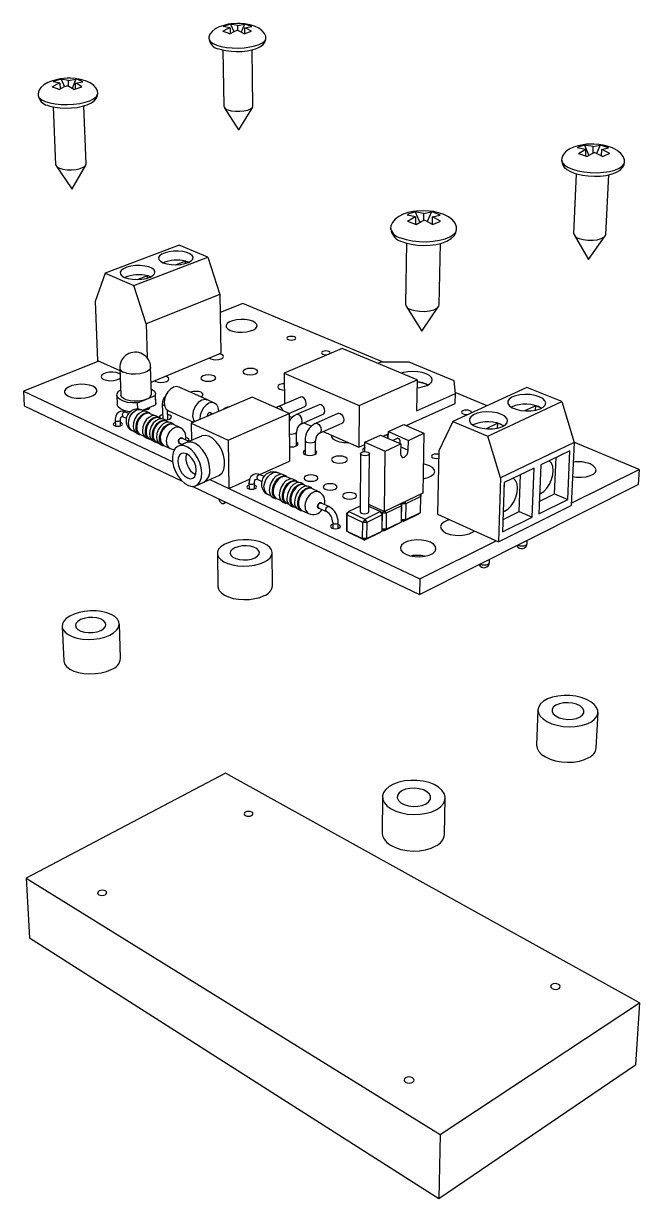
# Model space of a CAD drawing. Extents: x 0 to 129, y 0 to 197.
# Drawn here: x 80.1 to 128.9, y 104 to 196.8 of the extents above; entities that cross this region are included whole.
import ezdxf

# ---------------------------------------------------------------- set-up
doc = ezdxf.new("R2010")
doc.units = 0
doc.layers.get('0').update_dxf_attribs({"linetype": 'CONTINUOUS'})

msp = doc.modelspace()

# ---------------------------------------------------------------- linework, layer by layer
at = {"color": 7, "linetype": 'CONTINUOUS'}
for p, q in [((96.475, 196.503), (95.935, 196.595)), ((96.475, 196.503), (96.482, 196.044)), ((97.059, 196.693), (96.518, 196.784)), ((96.518, 196.784), (96.768, 196.195)), ((97.059, 196.693), (97.628, 196.784)), ((97.059, 196.693), (97.064, 196.299)), ((97.628, 196.784), (97.363, 196.151)), ((97.615, 196.503), (98.184, 196.595)), ((97.615, 196.503), (97.621, 196.047)), ((95.905, 194.745), (95.979, 190.297)), ((98.288, 190.321), (98.235, 194.763)), ((83.017, 192.132), (82.483, 192.238)), ((83.656, 192.339), (83.121, 192.445)), ((83.121, 192.445), (83.378, 191.845)), ((83.656, 192.339), (84.281, 192.445)), ((83.656, 192.339), (83.675, 191.876)), ((84.281, 192.445), (83.975, 191.707)), ((84.21, 192.132), (84.835, 192.238)), ((83.017, 192.132), (83.038, 191.668)), ((84.21, 192.132), (84.229, 191.66)), ((82.471, 190.254), (82.679, 185.678)), ((85.097, 185.755), (84.913, 190.327)), ((96.008, 190.209), (97.153, 188.428)), ((97.169, 188.428), (98.262, 190.232)), ((124.599, 186.882), (123.938, 187.006)), ((125.18, 187.112), (124.519, 187.235)), ((124.519, 187.235), (124.858, 186.42)), ((124.599, 186.882), (124.576, 186.371)), ((125.18, 187.112), (125.156, 186.595)), ((125.18, 187.112), (125.74, 187.235)), ((125.74, 187.235), (125.457, 186.575)), ((125.854, 186.882), (125.83, 186.377)), ((125.854, 186.882), (126.414, 187.006)), ((82.715, 185.578), (83.964, 183.77)), ((83.98, 183.771), (85.07, 185.653)), ((123.853, 184.964), (123.65, 180.253)), ((126.194, 180.163), (126.423, 184.882)), ((111.14, 181.559), (110.48, 181.702)), ((111.782, 181.813), (111.121, 181.955)), ((111.121, 181.955), (111.472, 181.12)), ((111.14, 181.559), (111.131, 180.973)), ((111.782, 181.813), (111.773, 181.283)), ((111.782, 181.813), (112.403, 181.955)), ((112.403, 181.955), (112.074, 181.182)), ((112.459, 181.559), (112.448, 180.968)), ((112.459, 181.559), (113.081, 181.702)), ((92.449, 179.313), (86.589, 177.096)), ((94.724, 178.381), (92.449, 179.313)), ((110.418, 179.495), (110.349, 174.65)), ((113.014, 174.613), (113.111, 179.46)), ((123.683, 180.133), (124.821, 178.186)), ((124.838, 178.186), (126.151, 180.046)), ((88.859, 176.127), (94.724, 178.381)), ((94.724, 178.381), (95.669, 175.424)), ((92.941, 178.052), (92.214, 177.774)), ((92.956, 177.88), (92.952, 178.049)), ((93.183, 177.961), (92.995, 178.038)), ((86.589, 177.096), (85.816, 174.872)), ((86.589, 177.096), (88.859, 176.127)), ((89.938, 176.902), (89.172, 176.608)), ((89.955, 176.726), (89.95, 176.899)), ((90.178, 176.809), (89.992, 176.888)), ((89.837, 173.117), (88.859, 176.127)), ((85.816, 174.872), (86.001, 170.212)), ((95.669, 175.424), (89.837, 173.117)), ((95.669, 175.424), (95.753, 170.779)), ((97.48, 174.723), (95.694, 174.008)), ((108.578, 170.076), (97.48, 174.723)), ((110.392, 174.51), (111.637, 172.535)), ((111.654, 172.535), (112.966, 174.473)), ((89.837, 173.117), (89.921, 170.408)), ((105.351, 171.157), (100.751, 169.207)), ((111.273, 168.672), (105.351, 171.157)), ((86.1, 170.166), (80.134, 167.778)), ((86.001, 170.212), (87.762, 169.413)), ((90.228, 168.506), (95.753, 170.779)), ((95.796, 170.688), (95.644, 170.735)), ((108.406, 170.076), (108.171, 169.974)), ((110.645, 170.076), (108.406, 170.076)), ((114.211, 168.593), (110.645, 170.076)), ((87.755, 169.607), (87.831, 167.48)), ((90.257, 167.55), (90.192, 169.676)), ((100.751, 169.207), (106.675, 166.64)), ((100.751, 169.207), (100.768, 166.766)), ((91.474, 168.908), (91.322, 168.956)), ((94.682, 167.096), (92.441, 168.105)), ((106.675, 166.64), (111.273, 168.672)), ((111.273, 168.672), (111.233, 166.231)), ((119.959, 168.084), (114.098, 165.398)), ((114.293, 167.609), (114.211, 168.593)), ((122.713, 166.956), (119.959, 168.084)), ((80.134, 167.778), (91.936, 162.197)), ((80.134, 167.778), (80.195, 166.623)), ((87.508, 167.469), (87.534, 166.74)), ((89.157, 166.853), (89.859, 167.144)), ((89.859, 167.144), (90.558, 167.435)), ((90.558, 167.435), (90.58, 166.706)), ((90.602, 166.829), (90.58, 167.557)), ((98.225, 167.304), (93.396, 165.242)), ((101.145, 166.007), (98.225, 167.304)), ((102.052, 167.321), (100.264, 166.548)), ((111.233, 166.231), (114.293, 167.609)), ((114.274, 166.808), (114.293, 167.609)), ((116.797, 166.634), (114.287, 167.685)), ((80.195, 166.623), (92.692, 160.66)), ((89.172, 166.374), (89.157, 166.853)), ((89.726, 166.199), (89.481, 166.312)), ((89.555, 166.278), (89.823, 166.39)), ((89.823, 166.39), (89.94, 166.439)), ((89.94, 166.439), (90.58, 166.706)), ((89.963, 166.345), (89.96, 166.447)), ((90.602, 166.829), (90.58, 166.706)), ((91.116, 166.758), (91.15, 165.582)), ((91.558, 165.545), (91.538, 166.272)), ((91.6, 166.238), (93.59, 165.325)), ((95.248, 166.841), (94.682, 167.095)), ((100.264, 166.548), (100.112, 166.466)), ((101.117, 166.019), (102.377, 166.568)), ((103.519, 166.714), (101.731, 165.933)), ((106.675, 166.64), (106.654, 163.352)), ((110.416, 165.058), (114.274, 166.808)), ((116.858, 164.22), (122.713, 166.956)), ((120.647, 166.636), (119.768, 166.228)), ((120.634, 166.277), (120.647, 166.636)), ((121.12, 166.441), (120.647, 166.636)), ((122.713, 166.956), (123.679, 163.732)), ((87.389, 165.461), (87.405, 165.032)), ((87.814, 165.045), (87.798, 165.474)), ((87.798, 165.474), (87.798, 165.472)), ((87.878, 165.289), (87.804, 165.315)), ((88.028, 165.763), (88.295, 165.638)), ((88.459, 166.015), (88.2, 166.135)), ((90.135, 166.055), (89.913, 166.158)), ((90.462, 165.859), (90.146, 166.005)), ((90.872, 165.715), (90.649, 165.818)), ((91.021, 165.601), (90.883, 165.664)), ((91.432, 165.456), (91.208, 165.56)), ((91.582, 165.341), (91.443, 165.406)), ((91.994, 165.197), (91.769, 165.301)), ((95.087, 166.005), (94.911, 166.085)), ((96.314, 163.902), (101.145, 166.007)), ((101.145, 166.007), (101.168, 162.244)), ((101.146, 165.802), (101.389, 165.694)), ((102.063, 165.173), (103.849, 165.958)), ((102.313, 165.283), (102.909, 165.018)), ((105.007, 166.024), (103.219, 165.235)), ((114.098, 165.398), (112.977, 163.064)), ((114.098, 165.398), (116.858, 164.22)), ((88.721, 164.667), (88.965, 164.552)), ((89.117, 164.435), (89.339, 164.331)), ((89.384, 164.356), (89.699, 164.208)), ((92.499, 164.917), (92.005, 165.146)), ((93.396, 165.242), (96.314, 163.902)), ((93.396, 165.242), (93.428, 163.895)), ((101.729, 163.469), (101.724, 164.551)), ((102.063, 165.173), (102.068, 165.175)), ((103.555, 164.472), (105.341, 165.266)), ((103.846, 164.601), (106.654, 163.352)), ((108.584, 164.227), (108.992, 164.412)), ((108.988, 164.05), (108.994, 164.59)), ((108.994, 164.59), (110.218, 165.144)), ((108.994, 164.59), (110.581, 163.896)), ((110.218, 165.144), (111.805, 164.457)), ((110.581, 163.896), (111.805, 164.457)), ((111.805, 164.457), (111.72, 159.717)), ((117.648, 165.242), (116.724, 164.813)), ((117.637, 164.871), (117.648, 165.242)), ((118.12, 165.043), (117.648, 165.242)), ((89.851, 164.091), (90.073, 163.987)), ((90.118, 164.011), (90.256, 163.946)), ((90.407, 163.83), (90.631, 163.725)), ((90.676, 163.749), (90.815, 163.684)), ((90.967, 163.567), (91.191, 163.462)), ((91.237, 163.486), (91.73, 163.255)), ((93.021, 163.719), (92.394, 163.449)), ((92.482, 163.685), (92.702, 163.582)), ((93.216, 163.804), (92.657, 164.063)), ((94.211, 164.233), (93.027, 163.722)), ((96.314, 163.902), (96.379, 160.095)), ((102.411, 163.893), (102.415, 162.778)), ((103.245, 162.819), (103.243, 163.895)), ((106.654, 163.352), (107.144, 163.574)), ((107.14, 163.003), (107.146, 163.753)), ((107.146, 163.753), (108.386, 164.315)), ((107.146, 163.753), (108.733, 163.05)), ((108.386, 164.315), (109.973, 163.618)), ((108.733, 163.05), (109.973, 163.618)), ((109.69, 164.051), (109.345, 163.894)), ((109.973, 163.618), (109.962, 162.83)), ((110.569, 163.11), (110.581, 163.896)), ((117.86, 160.933), (116.858, 164.22)), ((123.679, 163.732), (117.86, 160.933)), ((123.679, 163.732), (123.457, 158.757)), ((128.822, 161.599), (123.672, 163.755)), ((106.79, 162.846), (106.76, 158.267)), ((107.46, 158.263), (107.497, 162.841)), ((108.681, 158.274), (108.733, 163.05)), ((112.977, 163.064), (112.875, 158.071)), ((123.35, 163.064), (121.043, 161.95)), ((122.146, 159.665), (122.265, 162.54)), ((123.181, 159.216), (123.35, 163.064)), ((98.825, 161.193), (101.168, 162.244)), ((120.518, 161.696), (118.162, 160.559)), ((120.373, 157.82), (120.518, 161.696)), ((121.043, 161.95), (120.893, 158.078)), ((123.465, 158.927), (128.822, 161.599)), ((128.822, 161.599), (128.754, 160.404)), ((94.399, 160.595), (95.577, 161.118)), ((94.875, 160.806), (96.379, 160.095)), ((96.379, 160.095), (98.019, 160.831)), ((98.674, 160.796), (98.996, 160.646)), ((98.676, 160.795), (98.674, 160.796)), ((99.179, 161.031), (98.853, 161.183)), ((100.509, 161.217), (100.227, 161.347)), ((100.934, 161.068), (100.694, 161.179)), ((101.304, 160.849), (100.946, 161.015)), ((101.73, 160.7), (101.489, 160.812)), ((101.908, 160.57), (101.742, 160.647)), ((117.86, 160.933), (117.701, 155.883)), ((119.336, 158.279), (119.438, 161.175)), ((93.527, 160.262), (111.462, 151.704)), ((93.77, 160.316), (94.393, 160.592)), ((96.379, 160.095), (111.484, 152.953)), ((97.97, 160.505), (97.976, 160.057)), ((98.401, 160.062), (98.395, 160.51)), ((98.395, 160.51), (98.395, 160.508)), ((98.461, 160.33), (98.397, 160.354)), ((102.335, 160.421), (102.093, 160.533)), ((102.515, 160.29), (102.347, 160.367)), ((102.943, 160.14), (102.699, 160.252)), ((103.49, 159.839), (102.955, 160.087)), ((111.72, 159.717), (108.681, 158.274)), ((111.462, 151.704), (128.754, 160.404)), ((118.162, 160.559), (118.036, 156.658)), ((95.975, 158.907), (96.097, 158.962)), ((99.434, 159.639), (99.715, 159.507)), ((99.863, 159.39), (100.102, 159.277)), ((100.15, 159.302), (100.508, 159.134)), ((100.656, 159.018), (100.896, 158.905)), ((100.945, 158.929), (101.11, 158.852)), ((104.286, 158.658), (103.672, 158.943)), ((107.465, 158.833), (108.681, 158.274)), ((109.959, 158.881), (110.047, 158.731)), ((110.04, 158.874), (110.005, 158.903)), ((110.058, 158.882), (110.009, 158.905)), ((110.04, 157.614), (110.058, 158.882)), ((110.04, 158.874), (110.047, 158.731)), ((110.095, 158.945), (110.058, 158.882)), ((110.366, 158.882), (110.058, 158.882)), ((110.278, 159.032), (110.366, 158.882)), ((110.366, 158.882), (110.347, 157.614)), ((111.568, 159.454), (110.366, 158.882)), ((111.481, 159.603), (111.568, 159.454)), ((111.56, 159.596), (111.525, 159.624)), ((111.546, 158.19), (111.568, 159.454)), ((111.56, 159.596), (111.568, 159.454)), ((120.893, 158.078), (123.181, 159.216)), ((120.931, 159.066), (122.146, 159.665)), ((122.146, 159.665), (123.181, 159.216)), ((101.258, 158.735), (101.499, 158.622)), ((101.548, 158.646), (101.715, 158.568)), ((101.862, 158.451), (102.105, 158.337)), ((102.154, 158.362), (102.687, 158.112)), ((103.489, 158.55), (104.102, 158.264)), ((105.704, 156.871), (105.71, 158.144)), ((105.712, 157.999), (105.706, 156.726)), ((105.71, 158.144), (105.866, 158.265)), ((105.712, 157.999), (105.71, 158.144)), ((105.712, 157.999), (105.866, 158.265)), ((106.969, 157.415), (105.712, 157.999)), ((106.763, 158.687), (105.866, 158.265)), ((105.866, 158.265), (107.124, 157.682)), ((107.124, 157.682), (108.354, 158.265)), ((108.509, 157.999), (107.28, 157.415)), ((108.354, 158.265), (107.463, 158.675)), ((108.354, 158.265), (108.509, 157.999)), ((108.504, 158.144), (108.354, 158.265)), ((108.522, 158.153), (108.455, 158.184)), ((108.495, 156.726), (108.509, 157.999)), ((108.504, 158.144), (108.509, 157.999)), ((108.509, 156.88), (108.522, 158.153)), ((108.611, 158.306), (108.522, 158.153)), ((108.831, 158.153), (108.522, 158.153)), ((108.743, 158.303), (108.831, 158.153)), ((108.831, 158.153), (108.817, 156.88)), ((110.047, 158.731), (108.831, 158.153)), ((110.029, 157.462), (110.047, 158.731)), ((111.386, 158.07), (110.188, 157.495)), ((110.347, 157.614), (111.546, 158.19)), ((111.546, 158.19), (111.386, 158.07)), ((112.875, 158.071), (117.701, 155.883)), ((117.701, 155.883), (123.457, 158.757)), ((118.068, 157.653), (119.336, 158.279)), ((119.336, 158.279), (120.373, 157.82)), ((104.592, 157.405), (104.591, 156.944)), ((105.025, 156.944), (105.026, 157.404)), ((105.084, 157.227), (105.026, 157.25)), ((106.96, 156.137), (106.969, 157.415)), ((107.124, 157.682), (106.969, 157.415)), ((107.28, 157.415), (106.969, 157.415)), ((107.124, 157.682), (107.28, 157.415)), ((107.28, 157.415), (107.27, 156.137)), ((109.87, 157.342), (108.658, 156.76)), ((108.817, 156.88), (110.029, 157.462)), ((110.029, 157.462), (109.87, 157.342)), ((110.031, 157.619), (110.04, 157.614)), ((110.188, 157.495), (110.031, 157.567)), ((110.347, 157.614), (110.04, 157.614)), ((110.04, 157.614), (110.188, 157.495)), ((110.347, 157.614), (110.188, 157.495)), ((118.036, 156.658), (120.373, 157.82)), ((105.706, 156.726), (105.704, 156.871)), ((105.706, 156.726), (106.96, 156.137)), ((105.859, 156.606), (105.706, 156.726)), ((107.112, 156.018), (105.859, 156.606)), ((107.27, 156.137), (106.96, 156.137)), ((106.96, 156.137), (107.112, 156.018)), ((108.337, 156.606), (107.112, 156.018)), ((107.27, 156.137), (107.112, 156.018)), ((107.27, 156.137), (108.495, 156.726)), ((108.495, 156.726), (108.337, 156.606)), ((108.497, 156.885), (108.509, 156.88)), ((108.658, 156.76), (108.497, 156.835)), ((108.817, 156.88), (108.509, 156.88)), ((108.509, 156.88), (108.658, 156.76)), ((108.817, 156.88), (108.658, 156.76)), ((119.977, 155.746), (119.986, 155.992)), ((111.484, 152.953), (117.522, 155.964)), ((95.468, 154.969), (95.519, 152.333)), ((99.837, 152.393), (99.812, 155.029)), ((116.999, 154.247), (117.006, 154.493)), ((111.484, 152.953), (111.462, 151.704)), ((83.183, 149.196), (83.314, 146.486)), ((87.818, 146.681), (87.716, 149.389)), ((120.827, 142.611), (120.715, 139.82)), ((125.433, 139.592), (125.577, 142.386)), ((96.115, 137.591), (80.342, 129.312)), ((128.861, 119.443), (96.115, 137.591)), ((108.536, 135.722), (108.504, 132.85)), ((113.428, 132.757), (113.494, 135.629)), ((80.342, 129.312), (80.614, 124.58)), ((80.342, 129.312), (113.097, 109.038)), ((80.614, 124.58), (112.978, 103.986)), ((113.097, 109.038), (128.861, 119.443)), ((128.861, 119.443), (128.555, 114.548)), ((112.978, 103.986), (128.555, 114.548)), ((113.097, 109.038), (112.978, 103.986))]:
    msp.add_line(p, q, dxfattribs=at)
at = {"color": 8, "linetype": 'CONTINUOUS'}
msp.add_line((109.97, 163.374), (110.569, 163.11), dxfattribs=at)
at = {"color": 7, "linetype": 'CONTINUOUS'}
for points in [[(97.04, 196.838), (96.534, 196.804), (96.329, 196.773), (95.97, 196.691), (95.605, 196.564), (95.297, 196.404), (95.051, 196.209), (94.885, 195.986), (94.808, 195.745), (94.802, 195.632)], [(95.904, 196.224), (96.305, 196.435), (96.475, 196.503)], [(95.904, 196.224), (96.299, 196.095), (96.46, 196.033)], [(96.518, 196.784), (96.093, 196.661), (95.935, 196.595)], [(96.46, 196.033), (96.861, 196.244), (97.031, 196.313)], [(97.578, 196.033), (97.194, 196.244), (97.031, 196.313)], [(99.311, 195.676), (99.293, 195.833), (99.2, 196.058), (99.023, 196.268), (98.76, 196.458), (98.416, 196.618), (98.054, 196.727), (97.61, 196.807), (97.267, 196.835), (97.04, 196.838)], [(97.578, 196.033), (98.004, 196.179), (98.162, 196.224)], [(98.162, 196.224), (97.778, 196.435), (97.615, 196.503)], [(98.184, 196.595), (97.788, 196.744), (97.628, 196.784)], [(94.803, 195.652), (94.82, 195.544), (94.928, 195.39), (95.129, 195.248), (95.416, 195.124)], [(95.416, 195.124), (95.776, 195.023), (96.193, 194.95), (96.648, 194.908), (97.122, 194.9), (97.592, 194.925), (98.039, 194.983), (98.442, 195.07), (98.783, 195.183), (99.048, 195.317), (99.224, 195.466), (99.306, 195.623), (99.311, 195.678)], [(95.581, 194.832), (95.759, 194.776), (96.145, 194.692), (96.558, 194.642), (96.986, 194.624), (97.416, 194.638), (97.831, 194.683), (98.219, 194.758), (98.568, 194.865), (98.873, 195.01), (99.094, 195.18), (99.23, 195.36), (99.302, 195.567), (99.301, 195.678)], [(83.597, 192.506), (83.038, 192.455), (82.82, 192.415), (82.418, 192.308), (82.066, 192.169), (81.756, 191.99), (81.514, 191.778), (81.355, 191.538), (81.288, 191.282), (81.287, 191.18)], [(83.121, 192.445), (82.656, 192.309), (82.483, 192.238)], [(86.012, 191.322), (85.988, 191.491), (85.882, 191.728), (85.688, 191.947), (85.402, 192.144), (85.03, 192.306), (84.643, 192.414), (84.214, 192.482), (83.856, 192.506), (83.597, 192.506)], [(84.835, 192.238), (84.441, 192.4), (84.281, 192.445)], [(81.856, 190.671), (82.218, 190.561), (82.643, 190.481), (83.113, 190.435), (83.607, 190.426), (84.103, 190.454), (84.579, 190.517), (85.013, 190.612), (85.386, 190.736), (85.683, 190.883), (85.889, 191.046), (85.997, 191.217), (86.011, 191.339)], [(82.032, 190.376), (82.215, 190.314), (82.614, 190.221), (83.044, 190.165), (83.493, 190.146), (83.945, 190.161), (84.386, 190.21), (84.8, 190.293), (85.175, 190.408), (85.504, 190.561), (85.755, 190.746), (85.911, 190.939), (85.997, 191.155), (86.004, 191.32)], [(82.395, 191.831), (82.831, 192.058), (83.017, 192.132)], [(82.395, 191.831), (82.788, 191.69), (82.949, 191.622)], [(82.949, 191.622), (83.385, 191.849), (83.571, 191.924)], [(84.119, 191.622), (83.733, 191.849), (83.571, 191.924)], [(84.119, 191.622), (84.584, 191.782), (84.757, 191.831)], [(84.757, 191.831), (84.372, 192.058), (84.21, 192.132)], [(81.288, 191.168), (81.294, 191.131), (81.384, 190.963), (81.574, 190.807), (81.856, 190.671)], [(96.296, 190.021), (96.569, 189.948), (96.892, 189.907), (97.236, 189.903), (97.572, 189.934), (97.868, 190), (98.099, 190.093), (98.243, 190.205), (98.288, 190.321)], [(97.155, 188.427), (97.153, 188.428), (97.153, 188.428)], [(125.246, 187.308), (124.655, 187.291), (124.415, 187.262), (124.009, 187.181), (123.633, 187.061), (123.294, 186.896), (123.016, 186.691), (122.82, 186.451), (122.716, 186.187), (122.699, 186.047)], [(124.519, 187.235), (124.096, 187.083), (123.938, 187.006)], [(124.025, 186.555), (124.429, 186.801), (124.599, 186.882)], [(124.699, 186.324), (125.103, 186.569), (125.273, 186.651)], [(127.674, 185.88), (127.663, 186.066), (127.572, 186.328), (127.384, 186.577), (127.097, 186.808), (126.712, 187.008), (126.311, 187.147), (125.984, 187.225), (125.632, 187.28), (125.246, 187.308)], [(125.931, 186.324), (125.47, 186.569), (125.273, 186.651)], [(126.414, 187.006), (125.934, 187.184), (125.74, 187.235)], [(126.511, 186.555), (126.051, 186.801), (125.854, 186.882)], [(82.973, 185.402), (83.248, 185.322), (83.58, 185.278), (83.94, 185.272), (84.295, 185.307), (84.614, 185.379), (84.867, 185.48), (85.033, 185.603), (85.097, 185.736), (85.097, 185.755)], [(122.7, 186.05), (122.699, 186.023), (122.761, 185.831), (122.929, 185.645), (123.196, 185.473), (123.552, 185.322)], [(122.71, 186.051), (122.703, 185.946), (122.771, 185.701), (122.904, 185.495), (123.106, 185.31), (123.398, 185.136), (123.694, 185.014)], [(123.552, 185.322), (123.98, 185.199), (124.463, 185.111), (124.978, 185.06), (125.502, 185.05), (126.012, 185.081), (126.486, 185.151), (126.901, 185.257), (127.24, 185.394), (127.488, 185.557), (127.634, 185.737), (127.674, 185.888)], [(123.694, 185.014), (123.903, 184.948), (124.343, 184.849), (124.809, 184.788), (125.287, 184.765), (125.759, 184.78), (126.211, 184.834), (126.627, 184.927), (127, 185.064), (127.323, 185.259), (127.517, 185.457), (127.635, 185.682), (127.666, 185.876)], [(124.025, 186.555), (124.505, 186.398), (124.699, 186.324)], [(125.931, 186.324), (126.356, 186.5), (126.511, 186.555)], [(82.679, 185.678), (82.687, 185.636), (82.781, 185.509), (82.973, 185.402)], [(83.966, 183.769), (83.964, 183.77), (83.964, 183.77)], [(111.808, 182.046), (111.215, 182.018), (110.955, 181.982), (110.554, 181.894), (110.169, 181.764), (109.817, 181.588), (109.526, 181.37), (109.316, 181.116), (109.2, 180.836), (109.177, 180.638)], [(114.391, 180.569), (114.374, 180.773), (114.268, 181.052), (114.06, 181.317), (113.747, 181.559), (113.382, 181.744), (112.962, 181.888), (112.6, 181.971), (112.249, 182.021), (111.808, 182.046)], [(111.121, 181.955), (110.653, 181.787), (110.48, 181.702)], [(110.51, 181.205), (110.953, 181.47), (111.14, 181.559)], [(110.51, 181.205), (110.992, 181.031), (111.187, 180.949)], [(111.187, 180.949), (111.631, 181.215), (111.818, 181.304)], [(112.481, 180.949), (112.016, 181.215), (111.818, 181.304)], [(113.081, 181.702), (112.599, 181.899), (112.403, 181.955)], [(113.122, 181.205), (112.657, 181.47), (112.459, 181.559)], [(112.481, 180.949), (112.95, 181.143), (113.122, 181.205)], [(109.98, 179.896), (110.414, 179.761), (110.91, 179.663), (111.444, 179.607), (111.994, 179.596), (112.534, 179.63), (113.041, 179.707), (113.492, 179.824), (113.866, 179.976), (114.148, 180.155), (114.326, 180.354), (114.391, 180.564), (114.392, 180.579)], [(110.136, 179.585), (110.351, 179.511), (110.806, 179.4), (111.293, 179.332), (111.794, 179.306), (112.294, 179.324), (112.775, 179.383), (113.221, 179.485), (113.622, 179.632), (113.969, 179.835), (114.195, 180.051), (114.334, 180.29), (114.391, 180.551), (114.385, 180.598)], [(124.088, 179.86), (124.41, 179.772), (124.777, 179.723), (125.158, 179.717), (125.517, 179.755), (125.823, 179.835), (126.049, 179.947), (126.173, 180.083), (126.194, 180.163)], [(91.178, 177.932), (91.465, 177.843), (91.806, 177.788), (92.176, 177.773), (92.547, 177.798), (92.89, 177.862), (93.18, 177.96), (93.396, 178.084), (93.521, 178.224), (93.548, 178.372), (93.473, 178.515), (93.303, 178.643), (93.051, 178.746), (92.735, 178.818), (92.38, 178.852), (92.009, 178.847), (91.652, 178.803), (91.334, 178.723), (91.078, 178.613), (90.904, 178.48), (90.824, 178.335), (90.845, 178.188), (90.966, 178.051), (91.178, 177.932)], [(88.129, 176.77), (88.417, 176.679), (88.76, 176.623), (89.133, 176.607), (89.508, 176.633), (89.857, 176.698), (90.153, 176.798), (90.374, 176.924), (90.504, 177.068), (90.535, 177.219), (90.463, 177.364), (90.295, 177.495), (90.043, 177.601), (89.726, 177.674), (89.368, 177.709), (88.994, 177.704), (88.632, 177.659), (88.308, 177.577), (88.047, 177.464), (87.867, 177.329), (87.783, 177.181), (87.8, 177.031), (87.919, 176.891), (88.129, 176.77)], [(124.824, 178.184), (124.822, 178.186), (124.821, 178.186)], [(110.762, 174.248), (111.089, 174.151), (111.468, 174.096), (111.867, 174.09), (112.25, 174.133), (112.581, 174.22), (112.831, 174.344), (112.979, 174.494), (113.014, 174.613)], [(96.493, 172.586), (96.768, 172.499), (97.094, 172.448), (97.443, 172.437), (97.787, 172.469), (98.098, 172.539), (98.351, 172.642), (98.524, 172.77), (98.605, 172.912), (98.586, 173.056), (98.47, 173.192), (98.267, 173.307), (97.993, 173.394), (97.67, 173.444), (97.324, 173.454), (96.982, 173.424), (96.673, 173.355), (96.42, 173.253), (96.245, 173.126), (96.162, 172.984), (96.178, 172.84), (96.291, 172.703), (96.493, 172.586)], [(101.565, 172.075), (101.453, 172.106), (101.321, 172.117), (101.187, 172.106), (101.074, 172.075), (100.998, 172.027), (100.97, 171.972), (100.995, 171.916), (101.069, 171.868), (101.181, 171.837), (101.314, 171.826), (101.448, 171.837), (101.561, 171.868), (101.638, 171.916), (101.665, 171.972), (101.64, 172.027), (101.565, 172.075)], [(111.639, 172.533), (111.637, 172.534), (111.637, 172.535)], [(104.299, 170.921), (104.185, 170.953), (104.051, 170.964), (103.917, 170.953), (103.803, 170.921), (103.727, 170.873), (103.7, 170.816), (103.727, 170.759), (103.803, 170.711), (103.917, 170.679), (104.051, 170.667), (104.186, 170.679), (104.281, 170.703)], [(104.317, 170.719), (104.376, 170.759), (104.402, 170.816), (104.375, 170.873), (104.299, 170.921)], [(94.835, 170.402), (94.941, 170.336), (95.128, 170.282), (95.352, 170.263), (95.578, 170.282), (95.772, 170.336), (95.905, 170.417), (95.956, 170.512), (95.917, 170.607), (95.796, 170.688), (95.796, 170.688)], [(87.772, 169.135), (87.673, 169.192), (87.457, 169.259), (87.196, 169.29), (86.922, 169.28), (86.666, 169.23), (86.46, 169.147), (86.329, 169.04), (86.288, 168.922), (86.343, 168.808), (86.487, 168.711), (86.703, 168.643), (86.966, 168.612), (87.242, 168.622), (87.499, 168.672), (87.705, 168.756), (87.784, 168.81)], [(95.18, 169.004), (94.991, 169.059), (94.765, 169.078), (94.536, 169.059), (94.34, 169.004), (94.204, 168.921), (94.151, 168.823), (94.189, 168.725), (94.311, 168.642), (94.5, 168.586), (94.727, 168.567), (94.957, 168.586), (95.154, 168.642), (95.289, 168.725), (95.341, 168.823), (95.302, 168.921), (95.18, 169.004)], [(98.505, 169.507), (98.316, 169.562), (98.09, 169.581), (97.863, 169.562), (97.669, 169.507), (97.536, 169.425), (97.486, 169.328), (97.526, 169.231), (97.65, 169.148), (97.84, 169.093), (98.066, 169.074), (98.294, 169.093), (98.489, 169.148), (98.621, 169.231), (98.671, 169.328), (98.63, 169.425), (98.505, 169.507)], [(112.053, 168.238), (112.283, 168.373), (112.423, 168.529), (112.462, 168.697), (112.4, 168.864), (112.24, 169.019), (111.993, 169.152), (111.677, 169.254), (111.313, 169.318), (110.925, 169.339), (110.54, 169.318), (110.183, 169.254), (110.009, 169.203)], [(85.621, 168.169), (85.344, 168.263), (85.013, 168.317), (84.653, 168.329), (84.293, 168.295), (83.963, 168.22), (83.688, 168.109), (83.491, 167.971), (83.388, 167.817), (83.388, 167.66), (83.491, 167.511), (83.69, 167.384), (83.967, 167.289), (84.301, 167.233), (84.664, 167.222), (85.026, 167.255), (85.359, 167.332), (85.634, 167.444), (85.829, 167.583), (85.929, 167.738), (85.926, 167.895), (85.82, 168.043), (85.621, 168.169)], [(90.489, 168.613), (90.594, 168.546), (90.782, 168.49), (91.008, 168.47), (91.238, 168.49), (91.437, 168.546), (91.575, 168.629), (91.63, 168.727), (91.594, 168.825), (91.474, 168.908)], [(92.441, 168.105), (92.234, 168.147), (92, 168.095), (91.768, 167.953), (91.56, 167.734), (91.398, 167.459), (91.298, 167.155), (91.269, 166.854), (91.314, 166.583), (91.429, 166.371), (91.6, 166.238)], [(100.757, 168.375), (100.618, 168.359), (100.423, 168.303), (100.291, 168.219), (100.243, 168.12), (100.285, 168.021), (100.413, 167.937), (100.606, 167.881), (100.761, 167.863)], [(89.157, 166.853), (88.755, 166.854), (88.373, 166.9), (88.038, 166.988), (87.771, 167.113), (87.592, 167.264), (87.512, 167.432), (87.535, 167.606), (87.661, 167.773), (87.817, 167.887)], [(89.859, 167.144), (89.572, 167.054), (89.241, 167.001), (88.895, 166.991), (88.56, 167.023), (88.266, 167.095), (88.035, 167.202), (87.886, 167.334), (87.831, 167.48)], [(90.244, 167.957), (90.302, 167.925), (90.487, 167.775), (90.574, 167.608), (90.558, 167.435)], [(94.166, 167.328), (94.289, 167.407), (94.342, 167.508), (94.304, 167.607), (94.181, 167.692)], [(102.213, 167.314), (102.103, 167.334), (102.052, 167.321)], [(102.377, 166.568), (102.419, 166.594), (102.481, 166.686), (102.502, 166.818), (102.48, 166.969), (102.417, 167.116), (102.323, 167.237), (102.213, 167.314)], [(120.935, 167.34), (120.596, 167.447), (120.209, 167.512), (119.802, 167.53), (119.405, 167.5), (119.047, 167.424), (118.754, 167.307), (118.548, 167.159), (118.444, 166.989), (118.451, 166.81), (118.568, 166.636), (118.787, 166.48), (119.093, 166.353), (119.462, 166.264), (119.867, 166.222), (120.277, 166.228), (120.661, 166.282), (120.991, 166.381), (121.242, 166.517), (121.396, 166.679), (121.441, 166.855), (121.374, 167.033), (121.201, 167.198), (120.935, 167.34)], [(88.579, 166.141), (88.399, 166.169), (88.064, 166.257), (87.798, 166.382), (87.619, 166.534), (87.538, 166.703), (87.534, 166.74)], [(89.65, 166.317), (89.739, 166.312), (89.879, 166.324), (90.001, 166.359), (90.086, 166.411), (90.12, 166.472), (90.114, 166.511)], [(95.578, 166.173), (95.578, 166.217), (95.536, 166.488), (95.424, 166.702), (95.254, 166.838), (95.041, 166.881), (94.807, 166.828), (94.574, 166.684), (94.366, 166.461), (94.203, 166.184), (94.101, 165.878), (94.07, 165.574), (94.072, 165.531)], [(103.849, 165.958), (103.889, 165.984), (103.952, 166.076), (103.974, 166.208), (103.952, 166.36), (103.889, 166.508), (103.794, 166.63), (103.683, 166.707), (103.572, 166.728), (103.519, 166.714)], [(115.452, 166.239), (115.317, 166.277), (115.161, 166.291), (115.008, 166.277), (114.88, 166.239), (114.797, 166.181), (114.772, 166.113), (114.809, 166.045), (114.902, 165.987), (115.037, 165.948), (115.193, 165.934), (115.278, 165.938)], [(115.577, 166.075), (115.582, 166.113), (115.545, 166.181), (115.452, 166.239)], [(87.395, 165.302), (87.359, 165.289), (87.273, 165.236), (87.237, 165.174), (87.256, 165.111), (87.329, 165.059), (87.444, 165.023), (87.583, 165.011), (87.726, 165.023), (87.849, 165.059), (87.936, 165.111), (87.972, 165.174), (87.951, 165.236), (87.878, 165.289), (87.878, 165.289)], [(88.2, 166.135), (88.068, 166.182), (87.863, 166.192), (87.678, 166.127), (87.526, 165.987), (87.431, 165.798), (87.39, 165.559), (87.389, 165.461)], [(87.798, 165.474), (87.801, 165.567), (87.833, 165.7), (87.877, 165.765), (87.923, 165.786), (88.001, 165.774), (88.028, 165.763)], [(89.913, 166.158), (89.776, 166.196), (89.549, 166.171), (89.318, 166.051), (89.109, 165.848), (88.944, 165.586), (88.841, 165.291), (88.813, 164.998)], [(89.339, 164.331), (89.283, 164.363), (89.133, 164.524), (89.048, 164.758), (89.039, 165.039), (89.106, 165.337), (89.242, 165.62), (89.431, 165.856), (89.655, 166.019), (89.887, 166.093), (90.102, 166.069), (90.135, 166.055)], [(90.146, 166.005), (90.114, 166.018), (89.908, 166.041), (89.686, 165.97), (89.473, 165.814), (89.291, 165.588), (89.161, 165.318), (89.097, 165.033), (89.106, 164.764), (89.187, 164.54), (89.33, 164.386), (89.384, 164.356)], [(90.649, 165.818), (90.512, 165.856), (90.285, 165.83), (90.054, 165.71), (89.844, 165.507), (89.679, 165.243), (89.576, 164.948), (89.547, 164.654)], [(90.073, 163.987), (90.017, 164.018), (89.868, 164.179), (89.784, 164.413), (89.775, 164.695), (89.842, 164.994), (89.978, 165.277), (90.168, 165.514), (90.392, 165.678), (90.624, 165.752), (90.839, 165.728), (90.872, 165.715)], [(90.883, 165.664), (90.851, 165.677), (90.645, 165.7), (90.423, 165.629), (90.21, 165.472), (90.028, 165.245), (89.897, 164.975), (89.833, 164.689), (89.842, 164.419), (89.922, 164.195), (90.065, 164.041), (90.118, 164.011)], [(91.208, 165.56), (91.071, 165.598), (90.844, 165.572), (90.613, 165.451), (90.403, 165.247), (90.237, 164.983), (90.134, 164.688), (90.104, 164.393)], [(90.631, 163.725), (90.575, 163.756), (90.426, 163.917), (90.342, 164.152), (90.333, 164.434), (90.401, 164.733), (90.537, 165.017), (90.728, 165.254), (90.951, 165.419), (91.183, 165.494), (91.399, 165.47), (91.432, 165.456)], [(91.443, 165.406), (91.411, 165.419), (91.205, 165.441), (90.983, 165.37), (90.769, 165.212), (90.587, 164.985), (90.457, 164.714), (90.392, 164.427), (90.4, 164.157), (90.48, 163.933), (90.623, 163.779), (90.676, 163.749)], [(91.769, 165.301), (91.632, 165.338), (91.405, 165.313), (91.174, 165.191), (90.964, 164.987), (90.798, 164.722), (90.694, 164.426), (90.664, 164.131)], [(91.14, 165.926), (91.02, 165.888), (90.907, 165.818), (90.861, 165.736), (90.861, 165.723)], [(91.292, 165.521), (91.328, 165.52), (91.516, 165.537), (91.679, 165.584), (91.792, 165.653), (91.837, 165.736), (91.808, 165.818), (91.709, 165.888)], [(91.709, 165.888), (91.555, 165.934), (91.547, 165.936)], [(94.911, 166.085), (94.88, 166.093), (94.822, 166.082), (94.765, 166.044), (94.717, 165.982), (94.685, 165.908), (94.675, 165.832), (94.68, 165.79)], [(105.007, 166.024), (105.062, 166.038), (105.175, 166.017), (105.287, 165.94), (105.382, 165.817), (105.446, 165.668), (105.467, 165.516), (105.445, 165.383), (105.38, 165.29), (105.341, 165.266)], [(117.932, 165.95), (117.592, 166.059), (117.202, 166.126), (116.791, 166.144), (116.388, 166.114), (116.024, 166.036), (115.725, 165.917), (115.513, 165.765), (115.404, 165.591), (115.407, 165.409), (115.521, 165.231), (115.739, 165.071), (116.045, 164.941), (116.416, 164.851), (116.824, 164.807), (117.239, 164.813), (117.629, 164.869), (117.965, 164.97), (118.222, 165.109), (118.382, 165.274), (118.431, 165.455), (118.368, 165.636), (118.197, 165.805), (117.932, 165.95)], [(91.191, 163.462), (91.135, 163.493), (90.986, 163.654), (90.903, 163.889), (90.895, 164.172), (90.962, 164.471), (91.099, 164.756), (91.29, 164.994), (91.513, 165.159), (91.745, 165.234), (91.961, 165.21), (91.994, 165.197)], [(92.005, 165.146), (91.973, 165.159), (91.767, 165.181), (91.545, 165.11), (91.331, 164.952), (91.149, 164.724), (91.018, 164.452), (90.953, 164.165), (90.961, 163.895), (91.041, 163.67), (91.183, 163.516), (91.237, 163.486)], [(94.241, 161.327), (94.196, 161.725), (94.079, 162.133), (93.9, 162.525), (93.668, 162.876), (93.399, 163.164), (93.11, 163.37), (92.819, 163.482), (92.545, 163.492), (92.305, 163.402), (92.114, 163.216), (91.983, 162.946), (91.921, 162.61), (91.931, 162.23), (92.013, 161.827), (92.161, 161.429), (92.366, 161.058), (92.615, 160.738), (92.894, 160.49), (93.184, 160.328), (93.468, 160.263), (93.728, 160.299), (93.947, 160.434), (94.112, 160.661), (94.212, 160.965), (94.241, 161.327)], [(92.416, 163.808), (92.426, 163.885), (92.458, 163.96), (92.506, 164.022), (92.565, 164.061), (92.624, 164.072), (92.657, 164.063)], [(93.12, 164.059), (92.99, 164.099), (92.958, 164.105)], [(94.866, 161.603), (94.821, 162), (94.706, 162.407), (94.527, 162.799), (94.295, 163.149), (94.026, 163.436), (93.737, 163.641), (93.446, 163.753), (93.172, 163.763), (93.021, 163.719)], [(94.872, 161.606), (94.828, 162.003), (94.712, 162.41), (94.533, 162.801), (94.302, 163.152), (94.033, 163.439), (93.744, 163.644), (93.453, 163.755), (93.178, 163.766), (93.027, 163.722)], [(93.158, 163.831), (93.192, 163.859), (93.23, 163.929), (93.204, 164), (93.12, 164.059)], [(95.577, 161.118), (95.651, 161.157), (95.846, 161.339), (95.981, 161.606), (96.047, 161.941), (96.04, 162.322), (95.961, 162.726), (95.813, 163.127), (95.607, 163.499), (95.355, 163.819), (95.074, 164.066), (94.782, 164.224), (94.497, 164.285), (94.237, 164.243), (94.211, 164.233)], [(101.161, 163.389), (101.31, 163.38), (101.517, 163.398), (101.692, 163.451), (101.81, 163.529), (101.852, 163.621), (101.813, 163.713), (101.728, 163.777)], [(104.458, 164.329), (104.485, 164.17), (104.613, 164.018), (104.831, 163.888), (105.124, 163.79), (105.466, 163.733), (105.824, 163.722)], [(109.882, 163.658), (109.89, 163.664), (109.925, 163.712), (109.938, 163.782), (109.927, 163.863), (109.894, 163.941), (109.843, 164.006), (109.783, 164.048), (109.722, 164.059), (109.69, 164.051)], [(93.802, 161.534), (93.76, 161.846), (93.65, 162.162), (93.483, 162.449), (93.277, 162.68), (93.051, 162.832), (92.827, 162.891), (92.628, 162.85), (92.474, 162.714), (92.378, 162.497), (92.35, 162.22), (92.393, 161.91), (92.502, 161.597), (92.667, 161.311), (92.872, 161.081), (93.097, 160.928), (93.32, 160.868), (93.52, 160.906), (93.676, 161.04), (93.773, 161.257), (93.802, 161.534)], [(102.413, 163.124), (102.296, 163.045), (102.254, 162.952), (102.294, 162.859), (102.41, 162.78), (102.585, 162.727), (102.792, 162.709), (102.999, 162.727), (103.175, 162.78), (103.293, 162.859), (103.334, 162.952), (103.293, 163.045), (103.245, 163.087)], [(105.566, 162.578), (105.363, 162.639), (105.123, 162.66), (104.884, 162.639), (104.682, 162.578), (104.547, 162.486), (104.5, 162.378), (104.548, 162.269), (104.685, 162.177), (104.889, 162.116), (105.129, 162.094), (105.369, 162.116), (105.571, 162.177), (105.706, 162.269), (105.752, 162.378), (105.703, 162.486), (105.566, 162.578)], [(106.896, 162.731), (106.818, 162.783), (106.79, 162.844), (106.815, 162.905), (106.891, 162.957), (107.005, 162.991), (107.139, 163.003), (107.275, 162.991), (107.391, 162.957), (107.469, 162.905), (107.497, 162.844), (107.472, 162.783), (107.397, 162.731), (107.283, 162.697), (107.148, 162.684), (107.012, 162.697), (106.896, 162.731)], [(107.142, 163.321), (107.138, 163.319), (107.006, 163.228), (106.961, 163.121), (107.011, 163.014), (107.032, 162.994)], [(109.962, 162.83), (109.983, 162.691), (110.048, 162.594), (110.145, 162.554), (110.261, 162.578), (110.377, 162.661), (110.477, 162.792), (110.544, 162.949), (110.569, 163.11)], [(112.971, 162.787), (112.912, 162.801), (112.768, 162.814), (112.625, 162.801), (112.506, 162.764), (112.429, 162.709), (112.405, 162.644), (112.437, 162.58), (112.522, 162.525), (112.647, 162.488), (112.791, 162.475), (112.934, 162.488), (112.965, 162.495)], [(111.741, 160.875), (111.818, 160.887), (112.15, 160.971), (112.414, 161.096), (112.588, 161.249), (112.658, 161.42), (112.619, 161.594), (112.474, 161.757), (112.237, 161.896)], [(112.237, 161.896), (111.925, 161.999), (111.762, 162.033)], [(120.954, 159.651), (121.029, 159.684), (121.289, 159.858), (121.534, 160.115), (121.745, 160.434), (121.907, 160.793), (122.007, 161.165), (122.039, 161.523), (122, 161.841), (121.893, 162.095), (121.725, 162.266), (121.713, 162.273)], [(123.559, 161.048), (123.878, 160.999), (124.263, 160.986), (124.633, 161.023), (124.956, 161.107), (125.208, 161.231), (125.366, 161.385), (125.419, 161.555), (125.364, 161.729), (125.203, 161.891), (124.952, 162.03)], [(98.853, 161.183), (98.714, 161.232), (98.495, 161.247), (98.295, 161.183), (98.128, 161.04), (98.022, 160.843), (97.973, 160.597), (97.97, 160.505)], [(98.395, 160.51), (98.4, 160.604), (98.437, 160.736), (98.489, 160.802), (98.554, 160.825), (98.654, 160.805), (98.674, 160.796)], [(100.694, 161.179), (100.558, 161.215), (100.332, 161.184), (100.101, 161.056), (99.888, 160.843), (99.718, 160.569), (99.609, 160.264), (99.574, 159.962)], [(100.102, 159.277), (100.048, 159.308), (99.903, 159.471), (99.824, 159.709), (99.822, 159.998), (99.895, 160.307), (100.036, 160.6), (100.23, 160.847), (100.456, 161.02), (100.688, 161.101), (100.901, 161.081), (100.934, 161.068)], [(100.946, 161.015), (100.915, 161.028), (100.71, 161.047), (100.489, 160.97), (100.273, 160.804), (100.087, 160.568), (99.952, 160.287), (99.882, 159.992), (99.885, 159.715), (99.959, 159.487), (100.098, 159.332), (100.15, 159.302)], [(101.489, 160.812), (101.354, 160.847), (101.128, 160.816), (100.896, 160.687), (100.683, 160.474), (100.513, 160.199), (100.404, 159.893), (100.368, 159.59)], [(100.896, 158.905), (100.842, 158.936), (100.697, 159.098), (100.619, 159.337), (100.617, 159.627), (100.691, 159.936), (100.833, 160.23), (101.027, 160.478), (101.252, 160.652), (101.484, 160.733), (101.698, 160.713), (101.73, 160.7)], [(101.742, 160.647), (101.711, 160.66), (101.507, 160.679), (101.285, 160.601), (101.07, 160.434), (100.884, 160.197), (100.748, 159.916), (100.678, 159.62), (100.68, 159.343), (100.754, 159.114), (100.892, 158.959), (100.945, 158.929)], [(103.261, 161.091), (103.084, 161.146), (102.874, 161.165), (102.664, 161.146), (102.486, 161.091), (102.366, 161.01), (102.324, 160.914), (102.364, 160.818), (102.482, 160.736), (102.66, 160.682), (102.87, 160.662), (103.081, 160.682), (103.259, 160.736), (103.379, 160.818), (103.421, 160.914), (103.379, 161.01), (103.261, 161.091)], [(118.087, 158.246), (118.191, 158.29), (118.457, 158.467), (118.706, 158.727), (118.92, 159.05), (119.083, 159.413), (119.183, 159.788), (119.214, 160.149), (119.172, 160.469), (119.06, 160.724), (118.887, 160.895), (118.874, 160.902)], [(97.972, 160.349), (97.922, 160.33), (97.836, 160.273), (97.804, 160.206), (97.83, 160.139), (97.91, 160.082), (98.033, 160.044), (98.178, 160.03), (98.325, 160.044), (98.451, 160.082), (98.536, 160.139), (98.568, 160.206), (98.542, 160.273), (98.461, 160.33), (98.461, 160.33)], [(102.093, 160.533), (101.958, 160.568), (101.732, 160.537), (101.5, 160.407), (101.287, 160.193), (101.117, 159.918), (101.007, 159.612), (100.971, 159.308)], [(101.499, 158.622), (101.445, 158.652), (101.3, 158.815), (101.223, 159.054), (101.221, 159.344), (101.295, 159.654), (101.438, 159.949), (101.632, 160.197), (101.858, 160.372), (102.09, 160.453), (102.303, 160.434), (102.335, 160.421)], [(102.347, 160.367), (102.317, 160.38), (102.113, 160.399), (101.891, 160.32), (101.675, 160.154), (101.489, 159.916), (101.353, 159.634), (101.282, 159.338), (101.284, 159.06), (101.358, 158.831), (101.496, 158.676), (101.548, 158.646)], [(102.699, 160.252), (102.564, 160.288), (102.339, 160.256), (102.107, 160.126), (101.894, 159.912), (101.723, 159.636), (101.613, 159.329), (101.576, 159.024)], [(102.105, 158.337), (102.051, 158.368), (101.906, 158.53), (101.829, 158.77), (101.828, 159.061), (101.903, 159.371), (102.045, 159.666), (102.24, 159.915), (102.466, 160.09), (102.697, 160.173), (102.911, 160.153), (102.943, 160.14)], [(102.955, 160.087), (102.924, 160.099), (102.721, 160.118), (102.499, 160.039), (102.283, 159.872), (102.097, 159.633), (101.96, 159.351), (101.889, 159.054), (101.89, 158.776), (101.964, 158.547), (102.102, 158.392), (102.154, 158.362)], [(104.78, 160.396), (104.601, 160.451), (104.39, 160.47), (104.179, 160.451), (104.001, 160.396), (103.881, 160.314), (103.839, 160.217), (103.881, 160.119), (104.001, 160.037), (104.18, 159.982), (104.392, 159.962), (104.603, 159.982), (104.782, 160.037), (104.901, 160.119), (104.942, 160.217), (104.9, 160.314), (104.78, 160.396)], [(106.314, 159.693), (106.134, 159.748), (105.922, 159.768), (105.71, 159.748), (105.531, 159.693), (105.412, 159.61), (105.371, 159.512), (105.414, 159.413), (105.536, 159.33), (105.717, 159.274), (105.93, 159.255), (106.142, 159.274), (106.321, 159.33), (106.44, 159.413), (106.48, 159.512), (106.436, 159.61), (106.314, 159.693)], [(96.154, 159.008), (96.129, 158.982), (96.097, 158.962)], [(103.427, 158.675), (103.439, 158.754), (103.472, 158.832), (103.522, 158.897), (103.58, 158.939), (103.639, 158.951), (103.672, 158.943)], [(106.76, 158.267), (106.76, 158.265), (106.788, 158.203), (106.865, 158.15)], [(106.865, 158.15), (106.979, 158.114), (107.114, 158.102), (107.248, 158.114), (107.36, 158.15), (107.435, 158.203), (107.46, 158.263)], [(104.591, 157.251), (104.531, 157.227), (104.447, 157.168), (104.417, 157.097), (104.447, 157.027), (104.533, 156.967), (104.66, 156.927), (104.81, 156.913), (104.959, 156.927), (105.086, 156.967), (105.17, 157.027), (105.199, 157.097), (105.169, 157.168), (105.084, 157.227), (105.084, 157.227)], [(113.858, 157.625), (113.644, 157.562), (113.374, 157.431), (113.197, 157.269), (113.125, 157.087), (113.166, 156.901), (113.317, 156.725), (113.565, 156.575), (113.891, 156.463), (114.269, 156.397), (114.667, 156.383), (115.052, 156.423), (115.393, 156.514), (115.662, 156.646), (115.788, 156.75)], [(99.151, 154.271), (99.435, 154.435), (99.645, 154.623), (99.772, 154.826), (99.812, 155.035), (99.763, 155.244), (99.627, 155.441), (99.411, 155.621), (99.123, 155.775), (98.775, 155.898), (98.382, 155.985), (97.959, 156.032), (97.524, 156.037), (97.093, 156), (96.683, 155.924), (96.313, 155.809), (95.995, 155.662), (95.744, 155.488), (95.57, 155.294), (95.48, 155.088), (95.478, 154.878), (95.565, 154.672), (95.738, 154.48), (95.989, 154.309), (96.309, 154.167), (96.684, 154.059), (97.099, 153.99), (97.537, 153.963), (97.979, 153.979), (98.407, 154.038), (98.803, 154.136), (99.151, 154.271)], [(110.379, 154.892), (110.706, 154.777), (111.087, 154.709), (111.489, 154.696), (111.88, 154.737), (112.228, 154.829), (112.504, 154.965), (112.685, 155.134), (112.759, 155.321), (112.718, 155.511), (112.566, 155.69), (112.318, 155.842), (111.991, 155.955), (111.614, 156.022), (111.215, 156.035), (110.828, 155.995), (110.482, 155.904), (110.206, 155.77), (110.022, 155.603), (109.945, 155.417), (109.982, 155.226), (110.131, 155.046), (110.379, 154.892)], [(98.445, 154.616), (98.648, 154.743), (98.769, 154.891), (98.798, 155.049), (98.734, 155.203), (98.581, 155.341), (98.353, 155.452), (98.068, 155.527), (97.748, 155.56), (97.42, 155.549), (97.109, 155.494), (96.841, 155.4), (96.637, 155.274), (96.514, 155.127), (96.482, 154.97), (96.544, 154.815), (96.695, 154.676), (96.923, 154.564), (97.21, 154.488), (97.532, 154.454), (97.863, 154.465), (98.176, 154.521), (98.445, 154.616)], [(95.519, 152.333), (95.529, 152.24), (95.616, 152.032), (95.787, 151.838), (96.037, 151.665), (96.355, 151.52), (96.728, 151.411), (97.141, 151.341), (97.576, 151.314), (98.015, 151.33), (98.441, 151.389), (98.834, 151.489), (99.179, 151.625)], [(86.956, 148.503), (87.267, 148.681), (87.504, 148.885), (87.655, 149.105), (87.715, 149.333), (87.683, 149.558), (87.56, 149.773), (87.352, 149.968), (87.066, 150.135), (86.715, 150.269), (86.314, 150.363), (85.878, 150.413), (85.425, 150.419), (84.972, 150.379), (84.539, 150.296), (84.142, 150.172), (83.798, 150.013), (83.52, 149.824), (83.321, 149.613), (83.208, 149.39), (83.186, 149.162), (83.258, 148.939), (83.419, 148.73), (83.665, 148.545), (83.985, 148.39), (84.366, 148.273), (84.792, 148.198), (85.246, 148.169), (85.708, 148.186), (86.16, 148.25), (86.581, 148.357), (86.956, 148.503)], [(86.252, 148.877), (86.476, 149.015), (86.615, 149.176), (86.661, 149.347), (86.608, 149.514), (86.462, 149.664), (86.234, 149.784), (85.944, 149.866), (85.614, 149.902), (85.271, 149.89), (84.942, 149.83), (84.654, 149.728), (84.43, 149.592), (84.288, 149.432), (84.24, 149.261), (84.29, 149.094), (84.435, 148.943), (84.662, 148.821), (84.954, 148.738), (85.286, 148.701), (85.632, 148.714), (85.963, 148.774), (86.252, 148.877)], [(83.314, 146.486), (83.317, 146.451), (83.388, 146.225), (83.549, 146.014), (83.793, 145.826), (84.111, 145.67), (84.49, 145.551), (84.914, 145.475), (85.365, 145.445), (85.824, 145.463), (86.272, 145.528), (86.691, 145.636), (87.063, 145.784)], [(125, 141.632), (125.277, 141.828), (125.468, 142.052), (125.565, 142.294), (125.565, 142.543), (125.469, 142.791), (125.28, 143.027), (125.008, 143.241), (124.662, 143.424), (124.258, 143.57), (123.811, 143.673), (123.34, 143.729), (122.864, 143.735), (122.401, 143.692), (121.971, 143.6), (121.59, 143.465), (121.273, 143.29), (121.034, 143.083), (120.884, 142.852), (120.827, 142.606), (120.868, 142.356), (121.004, 142.111), (121.231, 141.882), (121.54, 141.678), (121.918, 141.508), (122.35, 141.38), (122.818, 141.297), (123.301, 141.265), (123.781, 141.285), (124.236, 141.355), (124.649, 141.472), (125, 141.632)], [(124.159, 142.044), (124.355, 142.195), (124.457, 142.372), (124.456, 142.559), (124.355, 142.743), (124.16, 142.907), (123.888, 143.039), (123.561, 143.128), (123.206, 143.168), (122.85, 143.155), (122.522, 143.089), (122.249, 142.978), (122.052, 142.828), (121.947, 142.652), (121.944, 142.465), (122.043, 142.281), (122.236, 142.115), (122.508, 141.982), (122.837, 141.891), (123.196, 141.85), (123.555, 141.864), (123.885, 141.93), (124.159, 142.044)], [(120.715, 139.82), (120.715, 139.815), (120.755, 139.562), (120.891, 139.314), (121.116, 139.082), (121.423, 138.876), (121.799, 138.704), (122.227, 138.574), (122.692, 138.491), (123.172, 138.458), (123.649, 138.478), (124.101, 138.548), (124.511, 138.667), (124.86, 138.83)], [(112.822, 134.729), (113.128, 134.944), (113.346, 135.188), (113.468, 135.453), (113.49, 135.726), (113.41, 135.997), (113.233, 136.254), (112.965, 136.488), (112.62, 136.689), (112.21, 136.848), (111.752, 136.961), (111.264, 137.022), (110.767, 137.029), (110.28, 136.981), (109.822, 136.881), (109.411, 136.733), (109.066, 136.542), (108.798, 136.315), (108.621, 136.063), (108.541, 135.794), (108.561, 135.521), (108.683, 135.253), (108.901, 135.002), (109.207, 134.78), (109.588, 134.594), (110.028, 134.453), (110.51, 134.363), (111.013, 134.328), (111.517, 134.349), (111.999, 134.425), (112.44, 134.554), (112.822, 134.729)], [(111.977, 135.179), (112.194, 135.345), (112.316, 135.538), (112.331, 135.743), (112.241, 135.944), (112.051, 136.123), (111.778, 136.268), (111.444, 136.365), (111.076, 136.409), (110.703, 136.394), (110.354, 136.323), (110.059, 136.201), (109.84, 136.037), (109.716, 135.845), (109.697, 135.64), (109.784, 135.439), (109.972, 135.258), (110.245, 135.111), (110.581, 135.012), (110.953, 134.968), (111.329, 134.983), (111.68, 135.055), (111.977, 135.179)], [(98.179, 134.246), (98.258, 134.309), (98.287, 134.383), (98.263, 134.456), (98.189, 134.519), (98.077, 134.561), (97.944, 134.575), (97.809, 134.561), (97.694, 134.519), (97.615, 134.456), (97.586, 134.383), (97.609, 134.309), (97.683, 134.246), (97.795, 134.204), (97.929, 134.189), (98.064, 134.204), (98.179, 134.246)], [(108.504, 132.85), (108.529, 132.647), (108.65, 132.376), (108.866, 132.123), (109.17, 131.897), (109.548, 131.71), (109.986, 131.567), (110.464, 131.476), (110.964, 131.441), (111.464, 131.462), (111.943, 131.539), (112.381, 131.669), (112.76, 131.847)], [(86.601, 127.993), (86.687, 128.061), (86.723, 128.141), (86.704, 128.221), (86.632, 128.288), (86.519, 128.333), (86.381, 128.349), (86.24, 128.333), (86.117, 128.288), (86.031, 128.221), (85.994, 128.141), (86.013, 128.061), (86.085, 127.993), (86.198, 127.948), (86.336, 127.932), (86.478, 127.948), (86.601, 127.993)], [(121.92, 120.903), (121.846, 120.829), (121.826, 120.742), (121.864, 120.655), (121.954, 120.581), (122.083, 120.531), (122.231, 120.514), (122.375, 120.531), (122.494, 120.581), (122.568, 120.655), (122.588, 120.742), (122.549, 120.829), (122.459, 120.903), (122.33, 120.952), (122.183, 120.97), (122.039, 120.952), (121.92, 120.903)], [(110.345, 113.522), (110.261, 113.442), (110.235, 113.347), (110.268, 113.252), (110.357, 113.172), (110.488, 113.118), (110.641, 113.099), (110.793, 113.118), (110.92, 113.172), (111.003, 113.252), (111.029, 113.347), (110.995, 113.442), (110.906, 113.522), (110.775, 113.576), (110.623, 113.595), (110.471, 113.576), (110.345, 113.522)]]:
    msp.add_lwpolyline(points, dxfattribs=at)
at = {"color": 8, "linetype": 'CONTINUOUS'}
for points in [[(90.192, 169.676), (90.184, 169.607), (90.094, 169.462), (89.913, 169.332), (89.655, 169.227), (89.341, 169.155), (88.998, 169.124), (88.652, 169.134), (88.333, 169.186), (88.066, 169.276)], [(94.674, 167.078), (94.531, 167.135), (94.241, 167.084), (93.953, 166.891), (93.712, 166.585), (93.555, 166.213), (93.506, 165.832), (93.572, 165.501), (93.675, 165.361)], [(88.429, 165.205), (88.456, 165.485), (88.554, 165.766), (88.712, 166.017), (88.912, 166.21), (89.132, 166.325), (89.35, 166.348), (89.481, 166.312)], [(91.116, 166.758), (91.129, 166.729), (91.17, 166.7), (91.234, 166.68), (91.305, 166.674)], [(100.687, 166.21), (100.629, 166.341), (100.535, 166.463), (100.424, 166.54), (100.315, 166.561), (100.264, 166.548)], [(87.441, 165.404), (87.401, 165.433), (87.389, 165.461)], [(87.798, 165.472), (87.798, 165.467), (87.778, 165.433), (87.73, 165.404), (87.661, 165.384), (87.582, 165.377), (87.505, 165.384), (87.441, 165.404)], [(87.961, 165.885), (87.97, 165.961), (88.001, 166.035), (88.049, 166.095), (88.107, 166.134), (88.166, 166.144), (88.2, 166.135)], [(102.068, 165.175), (102.103, 165.198), (102.166, 165.291), (102.187, 165.423), (102.164, 165.576), (102.101, 165.725), (102.006, 165.848), (101.894, 165.926), (101.783, 165.947), (101.731, 165.933)], [(91.442, 163.795), (91.471, 164.078), (91.57, 164.362), (91.729, 164.615), (91.93, 164.811), (92.151, 164.928), (92.368, 164.953), (92.499, 164.918)], [(101.724, 164.548), (101.691, 164.478), (101.6, 164.418), (101.465, 164.378), (101.306, 164.364), (101.155, 164.377)], [(103.219, 165.235), (103.274, 165.248), (103.386, 165.227), (103.499, 165.149), (103.594, 165.025), (103.658, 164.875), (103.681, 164.722), (103.658, 164.589), (103.595, 164.496), (103.556, 164.472)], [(92.386, 163.795), (92.397, 163.887), (92.435, 163.977), (92.494, 164.051), (92.564, 164.098), (92.635, 164.112), (92.695, 164.089), (92.737, 164.033), (92.74, 164.025)], [(102.411, 163.893), (102.442, 163.823), (102.531, 163.762), (102.666, 163.722), (102.826, 163.708), (102.985, 163.722), (103.121, 163.762), (103.211, 163.823), (103.243, 163.893)], [(98.61, 160.921), (98.621, 160.999), (98.653, 161.075), (98.703, 161.139), (98.761, 161.179), (98.82, 161.191), (98.853, 161.183)], [(99.157, 160.185), (99.19, 160.474), (99.294, 160.765), (99.456, 161.027), (99.66, 161.23), (99.881, 161.353), (100.097, 161.382), (100.227, 161.347)], [(98.029, 160.439), (97.985, 160.471), (97.97, 160.505)], [(98.395, 160.508), (98.395, 160.508), (98.377, 160.471), (98.33, 160.439), (98.26, 160.418), (98.178, 160.41), (98.097, 160.418), (98.029, 160.439)], [(102.415, 158.661), (102.45, 158.952), (102.556, 159.247), (102.72, 159.511), (102.924, 159.718), (103.146, 159.843), (103.361, 159.873), (103.491, 159.839)], [(103.396, 158.661), (103.41, 158.756), (103.45, 158.849), (103.51, 158.927), (103.58, 158.977), (103.651, 158.992), (103.71, 158.97), (103.75, 158.914), (103.753, 158.905)], [(103.571, 158.512), (103.51, 158.501), (103.45, 158.523), (103.41, 158.579), (103.396, 158.661)], [(104.041, 158.389), (104.052, 158.468), (104.086, 158.546), (104.136, 158.611), (104.194, 158.653), (104.253, 158.666), (104.286, 158.658)], [(104.592, 157.404), (104.608, 157.365), (104.656, 157.332)], [(104.656, 157.332), (104.726, 157.31), (104.81, 157.302), (104.893, 157.31), (104.963, 157.332), (105.01, 157.365), (105.026, 157.404)], [(119.254, 155.624), (119.268, 155.618), (119.411, 155.574), (119.575, 155.558), (119.736, 155.574), (119.869, 155.618), (119.953, 155.683), (119.977, 155.746)], [(116.265, 154.12), (116.279, 154.114), (116.422, 154.069), (116.588, 154.053), (116.751, 154.069), (116.886, 154.114), (116.973, 154.181), (116.999, 154.247)]]:
    msp.add_lwpolyline(points, dxfattribs=at)
at = {"color": 7, "linetype": 'CONTINUOUS'}
for centre, radius, start, end in [((95.723, 195.736), 0.915, 186.87779, 261.08423), ((82.219, 191.285), 0.928, 186.32122, 258.36228), ((96.338, 190.388), 0.37, 194.22488, 263.50824), ((97.161, 188.439), 0.0135, 246.02154, 306.47714), ((83.972, 183.782), 0.0139, 245.62527, 308.26979), ((110.153, 180.888), 1.007, 194.28598, 260.11815), ((110.353, 180.736), 1.171, 184.61193, 259.34388), ((124.163, 180.383), 0.529, 194.23708, 261.86904), ((92.256, 175.268), 2.867, 76.16096, 111.79864), ((92.444, 175.982), 2.129, 75.00663, 76.50164), ((92.561, 176.393), 1.701, 68.07237, 75.22266), ((124.83, 178.197), 0.0136, 243.82212, 306.63666), ((89.246, 174.118), 2.869, 76.02531, 112.55413), ((89.442, 174.868), 2.093, 74.75948, 76.28699), ((89.559, 175.272), 1.673, 67.87983, 74.97613), ((110.855, 174.756), 0.517, 191.79852, 259.67156), ((111.645, 172.546), 0.0141, 243.27679, 308.59241), ((88.973, 169.647), 1.219, 1.34111, 181.89052), ((111.097, 170.599), 2.547, 273.73552, 292.04308), ((111.072, 166.189), 2.347, 63.17625, 85.14794), ((111.072, 166.278), 2.232, 62.76674, 84.9065), ((89.747, 167.652), 0.52, 282.37601, 348.65499), ((91.872, 166.823), 0.758, 129.31272, 184.93663), ((93.756, 166.573), 1.197, 69.20643, 110.00471), ((89.148, 165.473), 0.891, 68.41084, 185.31766), ((89.796, 166.619), 0.231, 276.6461, 308.71754), ((96.378, 165.896), 0.629, 88.00456, 138.22467), ((119.841, 164.015), 2.746, 61.45317, 113.80592), ((89.033, 165.385), 0.773, 179.55439, 246.48825), ((102.287, 164.737), 1.319, 114.96599, 149.67154), ((116.832, 162.637), 2.733, 61.04728, 114.76497), ((89.417, 164.962), 0.606, 176.57976, 240.32203), ((90.151, 164.616), 0.605, 176.42843, 240.26013), ((90.708, 164.354), 0.605, 176.31322, 240.21268), ((92.215, 164.191), 0.768, 340.33498, 68.70319), ((102.447, 164.56), 0.723, 122.08558, 180.7667), ((103.894, 163.914), 1.484, 117.08465, 180.80714), ((103.895, 163.915), 0.652, 121.40905, 181.80407), ((109.055, 164.375), 0.206, 185.2254, 251.373), ((91.267, 164.091), 0.604, 176.19727, 240.16466), ((92.543, 163.797), 0.128, 174.84098, 241.17731), ((92.019, 163.705), 0.526, 237.10374, 281.78142), ((94.437, 162.475), 1.458, 165.21249, 241.52256), ((93.867, 161.454), 1.01, 301.39416, 8.47989), ((93.873, 161.457), 1.01, 301.3934, 8.47853), ((123.982, 159.499), 2.711, 69.03143, 97.90013), ((99.886, 160.477), 0.925, 68.59235, 184.68207), ((99.763, 160.377), 0.799, 178.25026, 245.94546), ((100.167, 159.903), 0.596, 174.31889, 239.34739), ((103.148, 159.075), 0.828, 342.08748, 65.83226), ((116.293, 160.575), 1.887, 350.16038, 359.74562), ((96.089, 159.372), 0.526, 189.34936, 239.90521), ((95.906, 159.063), 0.167, 241.27923, 354.39984), ((100.96, 159.529), 0.595, 174.14849, 239.26946), ((101.562, 159.246), 0.595, 174.01872, 239.20966), ((102.167, 158.961), 0.594, 173.88811, 239.1491), ((103.057, 158.829), 0.798, 242.66402, 329.95653), ((103.551, 158.658), 0.125, 172.2972, 240.32662), ((103.609, 157.414), 0.982, 359.45994, 59.87074), ((103.618, 157.418), 1.408, 359.43002, 61.69891), ((119.552, 155.762), 0.426, 205.21745, 357.86794), ((111.296, 151.98), 2.827, 78.43256, 99.8386), ((116.569, 154.26), 0.43, 205.16918, 358.25729), ((98.888, 152.541), 0.961, 287.67399, 351.16581), ((86.787, 146.783), 1.036, 285.46079, 354.36547), ((124.473, 139.717), 0.968, 293.54909, 352.56455), ((112.3, 132.884), 1.134, 293.87637, 353.558)]:
    msp.add_arc(centre, radius, start, end, dxfattribs=at)
at = {"color": 8, "linetype": 'CONTINUOUS'}
for centre, radius, start, end in [((88.167, 169.682), 0.419, 190.30746, 255.97965), ((88.089, 165.876), 0.129, 175.83614, 241.48418), ((95.057, 165.82), 0.187, 80.94408, 162.97423), ((89.008, 165.171), 0.58, 176.6608, 240.36176), ((92.018, 163.755), 0.577, 176.04072, 240.07027), ((92.52, 163.774), 0.136, 171.16274, 289.4993), ((93.186, 163.646), 0.16, 79.48375, 147.18941), ((98.735, 160.906), 0.126, 173.42483, 240.71587), ((99.724, 160.13), 0.571, 174.41065, 239.39549), ((102.979, 158.599), 0.568, 173.71649, 238.99918), ((104.165, 158.372), 0.125, 172.27948, 239.13321)]:
    msp.add_arc(centre, radius, start, end, dxfattribs=at)

doc.saveas('drawing.dxf')
